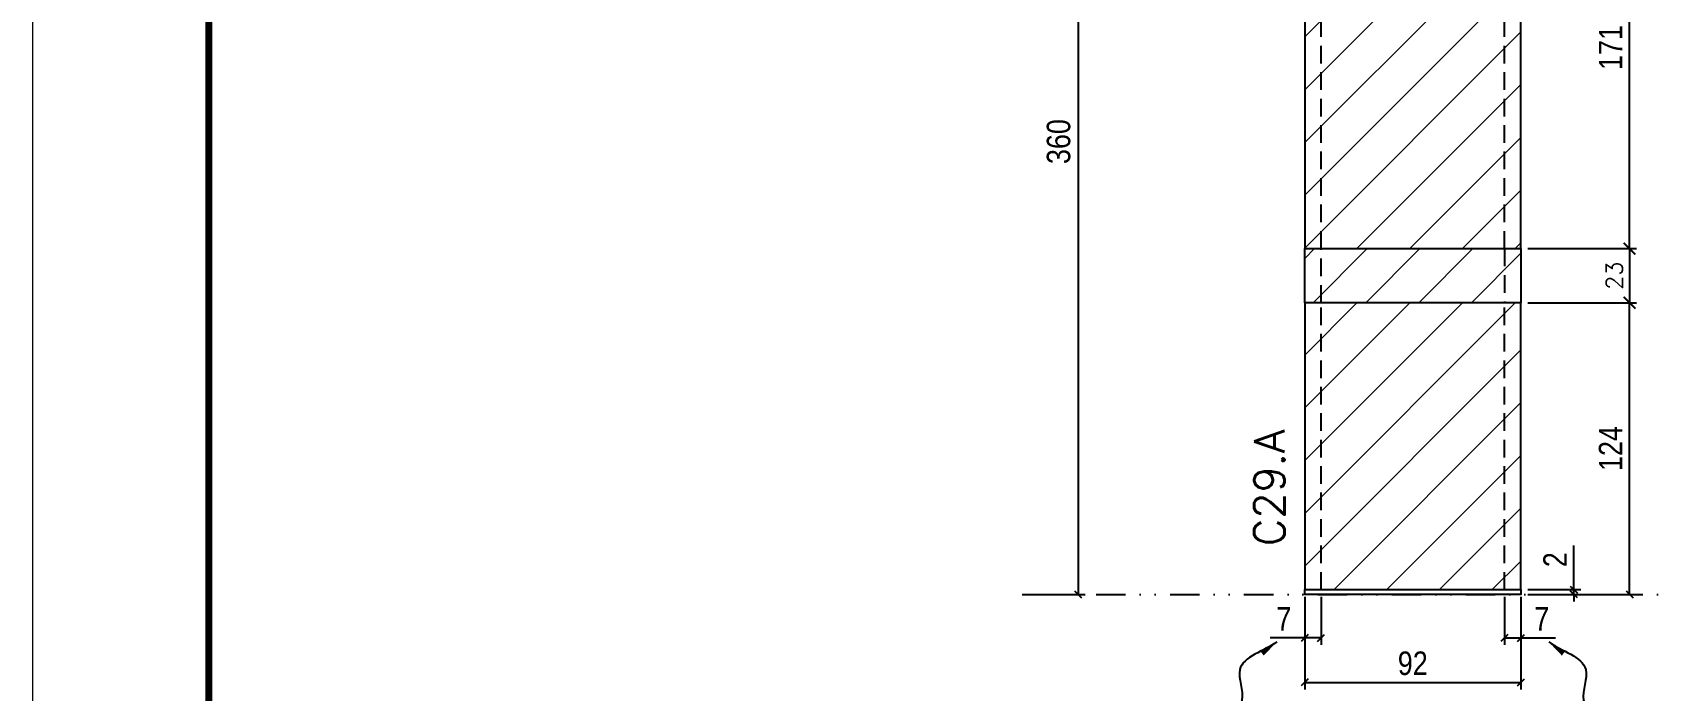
# Model space of a CAD drawing. Extents: x 2949 to 9203, y -16089 to 12527.
# Drawn here: x 6146 to 6837, y 3787 to 4067 of the extents above; entities that cross this region are included whole.
import ezdxf

# ---------------------------------------------------------------- set-up
doc = ezdxf.new("R2010")
doc.units = 0
for name, pattern in [('DASHED', [0.75, 0.5, -0.25]), ('DIVIDE2', [0.625, 0.25, -0.125, 0, -0.125, 0, -0.125]), ('HIDDEN', [0.375, 0.25, -0.125])]:
    doc.linetypes.add(name, pattern=pattern)
for name, color, linetype in [('COTA', 241, 'Continuous'), ('cotas', 4, 'Continuous'), ('Nível', 160, 'Continuous'), ('Painéis', 200, 'Continuous'), ('Sarrafo de Pressão', 42, 'HIDDEN')]:
    doc.layers.add(name, color=color, linetype=linetype)
for name, color, linetype, lineweight in [('Folhas', 255, 'Continuous', 9), ('Hachura', 251, 'Continuous', 9), ('SARRAFO DE PRESSAO', 251, 'DASHED', 9), ('Texto Seção', 7, 'Continuous', 15)]:
    doc.layers.add(name, color=color, linetype=linetype, lineweight=lineweight)
doc.styles.add('COTA TECNICA', font='techl___.ttf', dxfattribs={"height": 10})
doc.styles.add('COTA TECNICA-50', font='techl___.ttf', dxfattribs={"height": 10})
doc.styles.add('REGUA-120', font='ROMANS.shx', dxfattribs={"height": 15})
doc.styles.add('ROMANS', font='romans.shx')
doc.styles.get("Standard").update_dxf_attribs({"font": 'arial.ttf'})
doc.dimstyles.new('COTA PAINEL-50', dxfattribs={"dimtxt": 10, "dimasz": 3, "dimexe": 3, "dimexo": 3, "dimgap": 3, "dimtad": 1, "dimdec": 1, "dimzin": 12, "dimdsep": 46, "dimtxsty": 'COTA TECNICA-50', "dimblk1": 'OBLIQUE', "dimblk2": 'OBLIQUE', "dimsah": 1, "dimcen": 0.9, "dimclrd": 4, "dimclre": 4, "dimclrt": 240, "dimadec": 1, "dimazin": 3, "dimtfac": 1, "dimtdec": 1, "dimtmove": 0, "dimatfit": 3, "dimfxl": 1, "dimtolj": 1, "dimtzin": 12, "dimarcsym": 0})
doc.dimstyles.new('Cota Paínel', dxfattribs={"dimtxt": 7, "dimasz": 5, "dimexe": 3, "dimexo": 3, "dimgap": 3, "dimtad": 1, "dimdec": 1, "dimzin": 12, "dimdsep": 46, "dimtxsty": 'ROMANS', "dimblk": 'ARCHTICK', "dimcen": 0, "dimclrd": 4, "dimclre": 4, "dimclrt": 1, "dimadec": 1, "dimazin": 3, "dimtfac": 1, "dimtdec": 1, "dimtmove": 0, "dimatfit": 3, "dimldrblk": 'OBLIQUE', "dimfxl": 1, "dimtolj": 1, "dimtzin": 12, "dimarcsym": 0})
doc.dimstyles.new('PAINEL', dxfattribs={"dimtxt": 10, "dimasz": 3, "dimexe": 3, "dimexo": 3, "dimgap": 3, "dimtad": 1, "dimdec": 1, "dimzin": 12, "dimdsep": 46, "dimtxsty": 'COTA TECNICA', "dimblk1": 'OBLIQUE', "dimblk2": 'OBLIQUE', "dimsah": 1, "dimcen": 0.9, "dimclrd": 4, "dimclre": 4, "dimclrt": 240, "dimadec": 1, "dimazin": 3, "dimtfac": 1, "dimtdec": 1, "dimtmove": 0, "dimatfit": 3, "dimfxl": 1, "dimtolj": 1, "dimtzin": 12, "dimarcsym": 0})
doc.dimstyles.get("Standard").update_dxf_attribs({"dimtxt": 0.18, "dimasz": 0.18, "dimexe": 0.18, "dimexo": 0.0625, "dimgap": 0.09, "dimtad": 0, "dimtih": 1, "dimtoh": 1, "dimdec": 4, "dimzin": 0, "dimdsep": 46, "dimtxsty": 'Standard', "dimcen": 0.09, "dimadec": 0, "dimazin": 0, "dimtfac": 1, "dimtdec": 4, "dimtofl": 0, "dimtmove": 0, "dimatfit": 3, "dimfxl": 1, "dimtolj": 1, "dimtzin": 0, "dimarcsym": 0})

# ---------------------------------------------------------------- blocks, each defined once
blk = doc.blocks.new('9999999999')
at = {"layer": 'Folhas'}
blk.add_lwpolyline([(98138.98, 34190.21), (99623.98, 34190.21), (99623.98, 35240.21), (98138.98, 35240.21)], close=True, dxfattribs=at)
at = {"layer": 'Folhas', "color": 30, "const_width": 3}
blk.add_lwpolyline([(98213.98, 34230.21), (99583.98, 34230.21), (99583.98, 35200.21), (98213.98, 35200.21)], close=True, dxfattribs=at)
blk = doc.blocks.new('_Oblique')
at = {"color": 0, "linetype": 'ByBlock', "lineweight": -2}
blk.add_line((-0.5, -0.5), (0.5, 0.5), dxfattribs=at)
blk = doc.blocks.new('*D1167')
at = {"layer": 'cotas', "color": 4, "linetype": 'ByBlock', "lineweight": -2, "transparency": 16777216}
for p, q in [((6570.19, 4187.99), (6593.91, 4187.99)), ((6590.91, 4187.99), (6590.91, 3827.99)), ((6570.19, 3827.99), (6593.91, 3827.99))]:
    blk.add_line(p, q, dxfattribs=at)
at = {"layer": 'Defpoints', "color": 0, "linetype": 'ByBlock', "transparency": 16777216}
for p in [(6567.19, 4187.99), (6567.19, 3827.99), (6590.91, 3827.99)]:
    blk.add_point(p, dxfattribs=at)
at = {"layer": 'cotas', "color": 4, "linetype": 'ByBlock', "lineweight": -2, "transparency": 16777216, "xscale": 3, "yscale": 3, "zscale": 3}
for p, rotation in [((6590.91, 4187.99), 90), ((6590.91, 3827.99), 270)]:
    blk.add_blockref('_Oblique', p, dxfattribs=dict(at, rotation=rotation))
at = {"layer": 'cotas', "color": 240, "linetype": 'ByBlock', "transparency": 16777216, "insert": (6582.69, 4020.52), "char_height": 10, "attachment_point": 5, "rotation": 90, "style": 'COTA TECNICA'}
blk.add_mtext('\\A1;360', dxfattribs=at)
blk = doc.blocks.new('*D1118')
at = {"layer": 'COTA', "color": 4, "lineweight": -2, "transparency": 16777216}
for p, q in [((6687.36, 3826.99), (6687.36, 3787.54)), ((6779.36, 3826.99), (6779.36, 3787.54)), ((6687.36, 3790.54), (6779.36, 3790.54))]:
    blk.add_line(p, q, dxfattribs=at)
at = {"layer": 'Defpoints', "color": 0, "transparency": 16777216}
for p in [(6687.36, 3829.99), (6779.36, 3829.99), (6779.36, 3790.54)]:
    blk.add_point(p, dxfattribs=at)
at = {"layer": 'COTA', "color": 4, "lineweight": -2, "transparency": 16777216, "xscale": 3, "yscale": 3, "zscale": 3, "rotation": 180}
blk.add_blockref('_Oblique', (6687.36, 3790.54), dxfattribs=at)
at = {"layer": 'COTA', "color": 4, "lineweight": -2, "transparency": 16777216, "xscale": 3, "yscale": 3, "zscale": 3}
blk.add_blockref('_Oblique', (6779.36, 3790.54), dxfattribs=at)
at = {"layer": 'COTA', "color": 240, "transparency": 16777216, "insert": (6733.36, 3798.63), "char_height": 10, "attachment_point": 5, "style": 'COTA TECNICA'}
blk.add_mtext('\\A1;92', dxfattribs=at)
blk = doc.blocks.new('*D1119')
at = {"layer": 'COTA', "color": 4, "lineweight": -2, "transparency": 16777216}
for p, q in [((6782.36, 3951.99), (6828.6, 3951.99)), ((6825.6, 3827.99), (6825.6, 3951.99)), ((6782.36, 3827.99), (6828.6, 3827.99))]:
    blk.add_line(p, q, dxfattribs=at)
at = {"layer": 'Defpoints', "color": 0, "transparency": 16777216}
for p in [(6779.36, 3951.99), (6825.6, 3951.99), (6779.36, 3827.99)]:
    blk.add_point(p, dxfattribs=at)
at = {"layer": 'COTA', "color": 4, "lineweight": -2, "transparency": 16777216, "xscale": 3, "yscale": 3, "zscale": 3}
for p, rotation in [((6825.6, 3951.99), 90), ((6825.6, 3827.99), 270)]:
    blk.add_blockref('_Oblique', p, dxfattribs=dict(at, rotation=rotation))
at = {"layer": 'COTA', "color": 240, "transparency": 16777216, "insert": (6817.53, 3889.99), "char_height": 10, "attachment_point": 5, "rotation": 90, "style": 'COTA TECNICA-50'}
blk.add_mtext('\\A1;124', dxfattribs=at)
blk = doc.blocks.new('*D1120')
at = {"layer": 'COTA', "color": 4, "lineweight": -2, "transparency": 16777216}
for p, q in [((6801.89, 3829.99), (6801.89, 3848.79)), ((6782.36, 3829.99), (6804.89, 3829.99)), ((6782.36, 3827.99), (6804.89, 3827.99)), ((6801.89, 3827.99), (6801.89, 3829.99)), ((6801.89, 3827.99), (6801.89, 3824.99))]:
    blk.add_line(p, q, dxfattribs=at)
at = {"layer": 'Defpoints', "color": 0, "transparency": 16777216}
for p in [(6779.36, 3829.99), (6779.36, 3827.99), (6801.89, 3827.99)]:
    blk.add_point(p, dxfattribs=at)
at = {"layer": 'COTA', "color": 4, "lineweight": -2, "transparency": 16777216, "xscale": 3, "yscale": 3, "zscale": 3}
for p, rotation in [((6801.89, 3829.99), 270), ((6801.89, 3827.99), 90)]:
    blk.add_blockref('_Oblique', p, dxfattribs=dict(at, rotation=rotation))
at = {"layer": 'COTA', "color": 240, "transparency": 16777216, "insert": (6793.89, 3842.74), "char_height": 10, "attachment_point": 5, "rotation": 90, "style": 'COTA TECNICA-50'}
blk.add_mtext('\\A1;2', dxfattribs=at)
blk = doc.blocks.new('*D1121')
at = {"layer": 'COTA', "color": 4, "linetype": 'ByBlock', "lineweight": -2, "transparency": 16777216}
for p, q in [((6782.36, 4145.99), (6828.6, 4145.99)), ((6825.6, 3974.99), (6825.6, 4145.99)), ((6782.36, 3974.99), (6828.6, 3974.99))]:
    blk.add_line(p, q, dxfattribs=at)
at = {"layer": 'Defpoints', "color": 0, "linetype": 'ByBlock', "transparency": 16777216}
for p in [(6779.36, 4145.99), (6825.6, 4145.99), (6779.36, 3974.99)]:
    blk.add_point(p, dxfattribs=at)
at = {"layer": 'COTA', "color": 4, "linetype": 'ByBlock', "lineweight": -2, "transparency": 16777216, "xscale": 3, "yscale": 3, "zscale": 3}
for p, rotation in [((6825.6, 4145.99), 90), ((6825.6, 3974.99), 270)]:
    blk.add_blockref('_Oblique', p, dxfattribs=dict(at, rotation=rotation))
at = {"layer": 'COTA', "color": 240, "linetype": 'ByBlock', "transparency": 16777216, "insert": (6817.53, 4060.49), "char_height": 10, "attachment_point": 5, "rotation": 90, "style": 'COTA TECNICA'}
blk.add_mtext('\\A1;171', dxfattribs=at)
blk = doc.blocks.new('*D1133')
at = {"layer": 'COTA', "color": 4, "lineweight": -2, "transparency": 16777216}
for p, q in [((6687.36, 3824.99), (6687.36, 3806.48)), ((6694.36, 3826.99), (6694.36, 3806.48)), ((6687.36, 3809.48), (6672.63, 3809.48)), ((6694.36, 3809.48), (6687.36, 3809.48))]:
    blk.add_line(p, q, dxfattribs=at)
at = {"layer": 'Defpoints', "color": 0, "transparency": 16777216}
for p in [(6687.36, 3827.99), (6694.36, 3829.99), (6687.36, 3809.48)]:
    blk.add_point(p, dxfattribs=at)
at = {"layer": 'COTA', "color": 4, "lineweight": -2, "transparency": 16777216, "xscale": 3, "yscale": 3, "zscale": 3, "rotation": 180}
blk.add_blockref('_Oblique', (6687.36, 3809.48), dxfattribs=at)
at = {"layer": 'COTA', "color": 4, "lineweight": -2, "transparency": 16777216, "xscale": 3, "yscale": 3, "zscale": 3}
blk.add_blockref('_Oblique', (6694.36, 3809.48), dxfattribs=at)
at = {"layer": 'COTA', "color": 240, "transparency": 16777216, "insert": (6678.5, 3817.55), "char_height": 10, "attachment_point": 5, "style": 'COTA TECNICA-50'}
blk.add_mtext('\\A1;7', dxfattribs=at)
blk = doc.blocks.new('*D1134')
at = {"layer": 'COTA', "color": 4, "lineweight": -2, "transparency": 16777216}
for p, q in [((6772.36, 3826.99), (6772.36, 3806.48)), ((6779.36, 3824.99), (6779.36, 3806.48)), ((6772.36, 3809.48), (6779.36, 3809.48)), ((6779.36, 3809.48), (6794.09, 3809.48))]:
    blk.add_line(p, q, dxfattribs=at)
at = {"layer": 'Defpoints', "color": 0, "transparency": 16777216}
for p in [(6772.36, 3829.99), (6779.36, 3827.99), (6779.36, 3809.48)]:
    blk.add_point(p, dxfattribs=at)
at = {"layer": 'COTA', "color": 4, "lineweight": -2, "transparency": 16777216, "xscale": 3, "yscale": 3, "zscale": 3, "rotation": 180}
blk.add_blockref('_Oblique', (6772.36, 3809.48), dxfattribs=at)
at = {"layer": 'COTA', "color": 4, "lineweight": -2, "transparency": 16777216, "xscale": 3, "yscale": 3, "zscale": 3}
blk.add_blockref('_Oblique', (6779.36, 3809.48), dxfattribs=at)
at = {"layer": 'COTA', "color": 240, "transparency": 16777216, "insert": (6788.23, 3817.55), "char_height": 10, "attachment_point": 5, "style": 'COTA TECNICA-50'}
blk.add_mtext('\\A1;7', dxfattribs=at)
blk = doc.blocks.new('_ArchTick')
at = {"color": 0, "linetype": 'ByBlock', "const_width": 0.15}
blk.add_lwpolyline([(-0.5, -0.5), (0.5, 0.5)], dxfattribs=at)
blk = doc.blocks.new('*D1137')
at = {"layer": 'COTA', "color": 4, "lineweight": -2, "transparency": 16777216}
for p, q in [((6782.36, 3974.99), (6828.6, 3974.99)), ((6825.6, 3974.99), (6825.6, 3951.99)), ((6782.36, 3951.99), (6828.6, 3951.99))]:
    blk.add_line(p, q, dxfattribs=at)
at = {"layer": 'Defpoints', "color": 0, "transparency": 16777216}
for p in [(6779.36, 3974.99), (6779.36, 3951.99), (6825.6, 3951.99)]:
    blk.add_point(p, dxfattribs=at)
at = {"layer": 'COTA', "color": 4, "lineweight": -2, "transparency": 16777216, "xscale": 5, "yscale": 5, "zscale": 5}
for p, rotation in [((6825.6, 3974.99), 90), ((6825.6, 3951.99), 270)]:
    blk.add_blockref('_ArchTick', p, dxfattribs=dict(at, rotation=rotation))
at = {"layer": 'COTA', "color": 1, "transparency": 16777216, "insert": (6819.1, 3963.49), "char_height": 7, "attachment_point": 5, "rotation": 90, "style": 'ROMANS'}
blk.add_mtext('\\A1;23', dxfattribs=at)

msp = doc.modelspace()

# ---------------------------------------------------------------- hatches: boundary and pattern name
at = {"layer": 'Hachura', "linetype": 'ByBlock'}
h = msp.add_hatch(dxfattribs=at)
h.set_pattern_fill('ANSI31', color=256, scale=5)
h.set_pattern_definition([(45, (-122888.467, -21541.895), (-11.2253202, 11.2253202), [])])
h.paths.add_polyline_path([(6779.36, 4145.99), (6687.36, 4145.99), (6687.36, 3974.99), (6779.36, 3974.99)])
at = {"layer": 'Hachura'}
h = msp.add_hatch(dxfattribs=at)
h.set_pattern_fill('ANSI31', color=256, scale=5)
h.paths.add_polyline_path([(6779.36, 3974.99), (6687.36, 3974.99), (6687.36, 3951.99), (6779.36, 3951.99)])
at = {"layer": 'Hachura', "linetype": 'ByBlock'}
h = msp.add_hatch(dxfattribs=at)
h.set_pattern_fill('ANSI31', color=256, scale=5)
h.set_pattern_definition([(45, (-122888.467, -21564.895), (-11.2253202, 11.2253202), [])])
h.paths.add_polyline_path([(6779.36, 3951.99), (6687.36, 3951.99), (6687.36, 3829.99), (6779.36, 3829.99)])

# ---------------------------------------------------------------- linework, layer by layer
at = {"layer": 'Nível', "color": 4, "linetype": 'DIVIDE2', "ltscale": 50}
msp.add_line((6567.19, 3827.99), (7577.53, 3827.99), dxfattribs=at)
at = {"layer": 'Painéis'}
for p, q in [((6687.36, 3951.99), (6687.36, 3974.99)), ((6779.36, 3974.99), (6779.36, 3951.99))]:
    msp.add_line(p, q, dxfattribs=at)
for points in [[(6687.36, 3974.99), (6779.36, 3974.99), (6779.36, 4145.99), (6687.36, 4145.99)], [(6687.36, 3829.99), (6779.36, 3829.99), (6779.36, 3951.99), (6687.36, 3951.99)], [(6687.36, 3829.99), (6779.36, 3829.99), (6779.36, 3827.99), (6687.36, 3827.99)]]:
    msp.add_lwpolyline(points, close=True, dxfattribs=at)
at = {"layer": 'Sarrafo de Pressão', "ltscale": 30}
for p, q in [((6694.36, 3974.99), (6694.36, 4145.99)), ((6772.36, 3974.99), (6772.36, 4145.99)), ((6694.36, 3951.99), (6694.36, 3974.99)), ((6772.36, 3974.99), (6772.36, 3951.99)), ((6694.36, 3829.99), (6694.36, 3951.99)), ((6772.36, 3829.99), (6772.36, 3951.99))]:
    msp.add_line(p, q, dxfattribs=at)

# ---------------------------------------------------------------- block references
at = {"layer": 'SARRAFO DE PRESSAO', "color": 6, "linetype": 'ByBlock'}
msp.add_blockref('9999999999', (-91992.94, -30753.5), dxfattribs=at)

# ---------------------------------------------------------------- texts
at = {"layer": 'Texto Seção', "insert": (6678.82, 3848.46), "char_height": 13, "width": 285.3299, "attachment_point": 7, "rotation": 90, "style": 'REGUA-120'}
msp.add_mtext('C29.A', dxfattribs=at)

# ---------------------------------------------------------------- dimensions: what is measured, and where the dimension line sits
at = {"layer": 'COTA', "linetype": 'ByBlock'}
dim = msp.add_linear_dim(base=(6825.6, 4145.99), p1=(6779.36, 3974.99), p2=(6779.36, 4145.99), angle=90, dimstyle='PAINEL', override={"dimtmove": 1}, dxfattribs=at)
dim.commit()
dim.dimension.update_dxf_attribs({"geometry": '*D1121', "text_midpoint": (6817.53, 4060.49)})
at = {"layer": 'COTA'}
for base, p1, p2, angle, dimstyle, picture, middle in [((6825.6, 3951.99), (6779.36, 3974.99), (6779.36, 3951.99), 90, 'Cota Paínel', '*D1137', (6819.1, 3963.49)), ((6825.6, 3951.99), (6779.36, 3827.99), (6779.36, 3951.99), 90, 'COTA PAINEL-50', '*D1119', (6817.53, 3889.99)), ((6687.36, 3809.48), (6694.36, 3829.99), (6687.36, 3827.99), 180, 'COTA PAINEL-50', '*D1133', (6678.5, 3817.55))]:
    dim = msp.add_linear_dim(base=base, p1=p1, p2=p2, angle=angle, dimstyle=dimstyle, dxfattribs=at)
    dim.commit()
    dim.dimension.update_dxf_attribs({"geometry": picture, "text_midpoint": middle})
dim = msp.add_linear_dim(base=(6801.89, 3827.99), p1=(6779.36, 3829.99), p2=(6779.36, 3827.99), angle=90, dimstyle='COTA PAINEL-50', dxfattribs=at)
dim.commit()
dim.dimension.update_dxf_attribs({"geometry": '*D1120', "text_midpoint": (6801.89, 3842.74), "dimtype": 160})
dim = msp.add_linear_dim(base=(6779.36, 3790.54), p1=(6687.36, 3829.99), p2=(6779.36, 3829.99), dimstyle='PAINEL', override={"dimarcsym": 2}, dxfattribs=at)
dim.commit()
dim.dimension.update_dxf_attribs({"geometry": '*D1118', "text_midpoint": (6733.36, 3798.63)})
dim = msp.add_linear_dim(base=(6779.36, 3809.48), p1=(6772.36, 3829.99), p2=(6779.36, 3827.99), dimstyle='COTA PAINEL-50', dxfattribs=at)
dim.commit()
dim.dimension.update_dxf_attribs({"geometry": '*D1134', "text_midpoint": (6788.23, 3817.55)})
at = {"layer": 'cotas', "linetype": 'ByBlock'}
dim = msp.add_linear_dim(base=(6590.91, 3827.99), p1=(6567.19, 4187.99), p2=(6567.19, 3827.99), angle=90, dimstyle='PAINEL', dxfattribs=at)
dim.commit()
dim.dimension.update_dxf_attribs({"geometry": '*D1167', "text_midpoint": (6590.91, 4020.52), "dimtype": 160})

# ---------------------------------------------------------------- leaders
at = {"layer": 'COTA', "path_type": 1}
for points in [[(6675.53, 3807.81), (6659.75, 3795.98), (6660.67, 3782.97), (6655.12, 3773.19)], [(6791.19, 3807.81), (6806.98, 3795.98), (6806.05, 3782.97), (6811.6, 3773.19)]]:
    msp.add_leader(points, dimstyle='Standard', override={"dimasz": 8}, dxfattribs=at)

doc.saveas('drawing.dxf')
